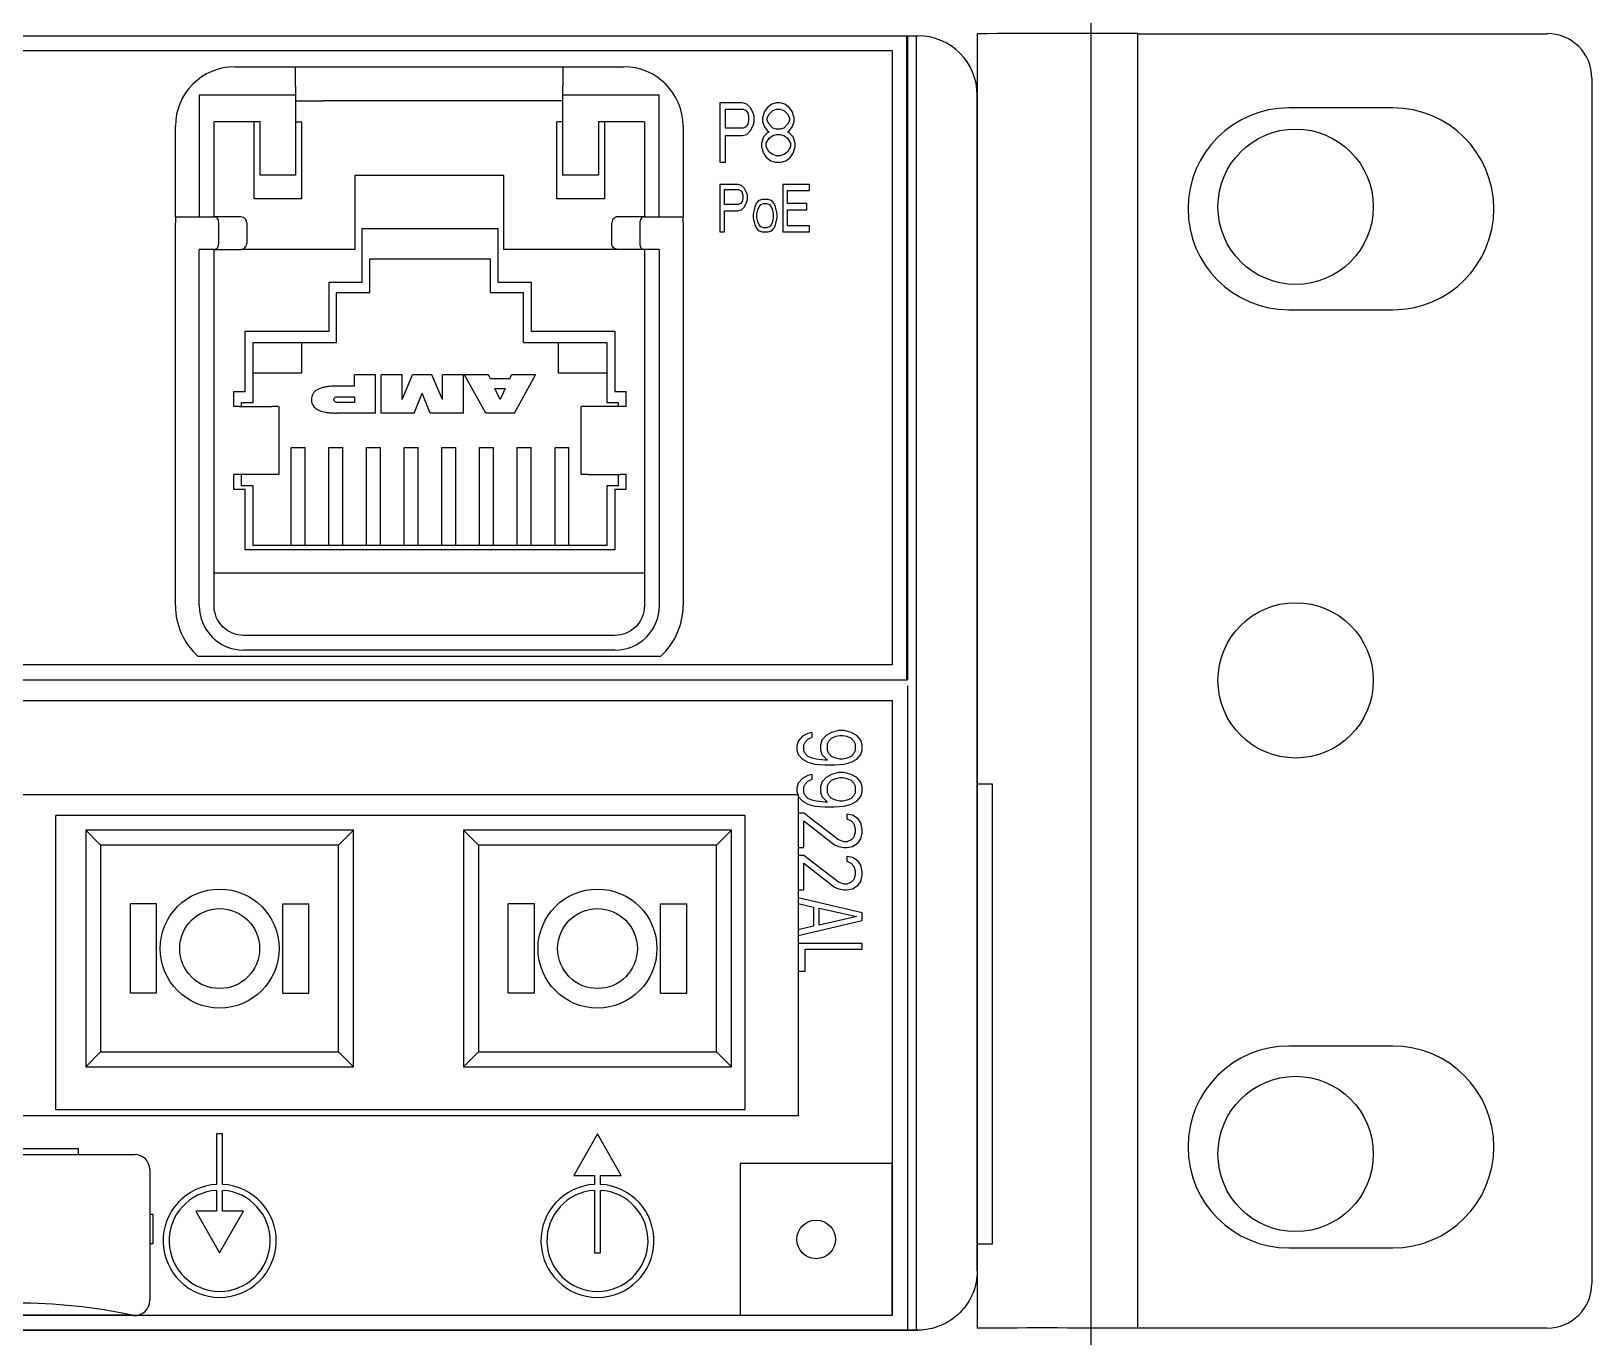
# Model space of a CAD drawing. Header units: millimetres. Extents: x 11355 to 11505, y 8083 to 8171.
# Drawn here: x 11499.835 to 11501.894, y 8144.882 to 8146.605 of the extents above; entities that cross this region are included whole.
import ezdxf

# ---------------------------------------------------------------- set-up
doc = ezdxf.new("R2010")
doc.units = ezdxf.units.MM
doc.layers.add('Rack - Base 45U', color=7, linetype='Continuous')
doc.layers.add('SW Siemens Scalance XR324', color=7, linetype='Continuous')

# ---------------------------------------------------------------- blocks, each defined once
blk = doc.blocks.new('Rack 45U')
at = {"layer": 'Rack - Base 45U'}
blk.add_line((2325.3528, 1372.8191), (2325.3528, 1451.9341), dxfattribs=at)
for centre in [(2325.6228, 1433.9391), (2325.6228, 1433.3141), (2325.6228, 1432.6891)]:
    blk.add_circle(centre, 0.1025, dxfattribs=at)
blk = doc.blocks.new('SW Siemens Scalance XR324')
at = {"layer": 'SW Siemens Scalance XR324'}
for p, q in [((32847.1509, -3475.9849), (32849.5027, -3475.9849)), ((32847.1568, -3475.9849), (32849.5034, -3475.9849)), ((32849.5027, -3476.835), (32849.5027, -3475.9849)), ((32849.5034, -3475.9849), (32849.5034, -3476.8351)), ((32849.5034, -3475.9849), (32849.5152, -3475.9849)), ((32849.5034, -3475.9849), (32849.5172, -3475.9849)), ((32849.5152, -3477.693), (32849.5152, -3475.9849)), ((32849.5152, -3475.9849), (32849.5172, -3475.9849)), ((32849.5955, -3475.9824), (32849.5955, -3477.6904)), ((32849.8071, -3475.9822), (32849.8071, -3477.6902)), ((32849.8071, -3475.9822), (32850.3478, -3475.9822)), ((32847.1706, -3476.0046), (32849.4831, -3476.0046)), ((32849.4831, -3476.0046), (32849.4831, -3476.8153)), ((32848.6158, -3476.026), (32848.6959, -3476.026)), ((32848.6959, -3476.026), (32848.7481, -3476.026)), ((32848.6959, -3476.0514), (32848.6959, -3476.026)), ((32848.7481, -3476.026), (32848.9967, -3476.026)), ((32848.9967, -3476.026), (32849.0489, -3476.026)), ((32849.0489, -3476.026), (32849.129, -3476.026)), ((32849.0489, -3476.0514), (32849.0489, -3476.026)), ((32850.4065, -3476.0409), (32850.4065, -3477.6315)), ((32848.6961, -3476.0632), (32848.5688, -3476.0632)), ((32848.5688, -3476.0632), (32848.5688, -3476.1651)), ((32848.6961, -3476.0514), (32848.6961, -3476.0632)), ((32848.6961, -3476.0632), (32848.6961, -3476.169)), ((32849.0487, -3476.0632), (32849.0487, -3476.0514)), ((32849.176, -3476.0632), (32849.0487, -3476.0632)), ((32849.0487, -3476.169), (32849.0487, -3476.0632)), ((32849.176, -3476.1651), (32849.176, -3476.0632)), ((32849.5955, -3476.0633), (32849.5955, -3477.6147)), ((32849.5955, -3477.6148), (32849.5955, -3476.0633)), ((32848.6961, -3476.071), (32848.7325, -3476.071)), ((32849.0487, -3476.071), (32849.0123, -3476.071)), ((32849.2559, -3476.0734), (32849.2559, -3476.1517)), ((32849.2853, -3476.0734), (32849.2559, -3476.0734)), ((32849.2633, -3476.0817), (32849.2865, -3476.0817)), ((32849.2633, -3476.1067), (32849.2633, -3476.0817)), ((32849.2914, -3476.0751), (32849.2853, -3476.0734)), ((32849.2865, -3476.0817), (32849.2902, -3476.0834)), ((32849.2902, -3476.0834), (32849.2926, -3476.0867)), ((32849.2963, -3476.0801), (32849.2914, -3476.0751)), ((32849.3, -3476.0867), (32849.2963, -3476.0801)), ((32849.3184, -3476.0801), (32849.3147, -3476.0851)), ((32849.3245, -3476.0751), (32849.3184, -3476.0801)), ((32849.3208, -3476.0884), (32849.3257, -3476.0834)), ((32849.3306, -3476.0734), (32849.3245, -3476.0751)), ((32849.3257, -3476.0834), (32849.3306, -3476.0817)), ((32849.3355, -3476.0734), (32849.3306, -3476.0734)), ((32849.3306, -3476.0817), (32849.3355, -3476.0817)), ((32849.3416, -3476.0751), (32849.3355, -3476.0734)), ((32849.3355, -3476.0817), (32849.3404, -3476.0834)), ((32849.3404, -3476.0834), (32849.3453, -3476.0884)), ((32849.3477, -3476.0801), (32849.3416, -3476.0751)), ((32849.3514, -3476.0851), (32849.3477, -3476.0801)), ((32850.1441, -3476.0801), (32850.0069, -3476.0801)), ((32848.5375, -3476.1651), (32848.5375, -3476.1043)), ((32848.6491, -3476.0985), (32848.5884, -3476.0985)), ((32848.5884, -3476.1651), (32848.5884, -3476.0985)), ((32848.6413, -3476.2003), (32848.6413, -3476.0985)), ((32848.6491, -3476.169), (32848.6491, -3476.0985)), ((32848.6961, -3476.0985), (32848.704, -3476.0985)), ((32848.704, -3476.0985), (32848.704, -3476.2003)), ((32849.0409, -3476.2003), (32849.0409, -3476.0985)), ((32849.0487, -3476.0985), (32849.0409, -3476.0985)), ((32849.1564, -3476.0985), (32849.0957, -3476.0985)), ((32849.0957, -3476.0985), (32849.0957, -3476.169)), ((32849.1035, -3476.0985), (32849.1035, -3476.2003)), ((32849.1564, -3476.0985), (32849.1564, -3476.1651)), ((32849.2074, -3476.1043), (32849.2074, -3476.1651)), ((32849.2926, -3476.1017), (32849.2902, -3476.1051)), ((32849.2926, -3476.0867), (32849.2939, -3476.0917)), ((32849.2939, -3476.0967), (32849.2926, -3476.1017)), ((32849.2939, -3476.0917), (32849.2939, -3476.0967)), ((32849.2963, -3476.1101), (32849.3, -3476.1034)), ((32849.3012, -3476.0917), (32849.3, -3476.0867)), ((32849.3, -3476.1034), (32849.3012, -3476.0984)), ((32849.3012, -3476.0984), (32849.3012, -3476.0917)), ((32849.3147, -3476.0851), (32849.3122, -3476.0934)), ((32849.3122, -3476.0934), (32849.3122, -3476.0984)), ((32849.3122, -3476.0984), (32849.3147, -3476.1051)), ((32849.3184, -3476.0934), (32849.3208, -3476.0884)), ((32849.3184, -3476.0967), (32849.3184, -3476.0934)), ((32849.3208, -3476.1017), (32849.3184, -3476.0967)), ((32849.3257, -3476.1067), (32849.3208, -3476.1017)), ((32849.3453, -3476.1017), (32849.3404, -3476.1067)), ((32849.3453, -3476.0884), (32849.3477, -3476.0934)), ((32849.3477, -3476.0967), (32849.3453, -3476.1017)), ((32849.3477, -3476.0934), (32849.3477, -3476.0967)), ((32849.3539, -3476.0934), (32849.3514, -3476.0851)), ((32849.3514, -3476.1051), (32849.3539, -3476.0984)), ((32849.3539, -3476.0984), (32849.3539, -3476.0934)), ((32849.2865, -3476.1067), (32849.2633, -3476.1067)), ((32849.2633, -3476.1167), (32849.2853, -3476.1167)), ((32849.2633, -3476.1517), (32849.2633, -3476.1167)), ((32849.2853, -3476.1167), (32849.2914, -3476.1151)), ((32849.2902, -3476.1051), (32849.2865, -3476.1067)), ((32849.2914, -3476.1151), (32849.2963, -3476.1101)), ((32849.3135, -3476.1184), (32849.311, -3476.1267)), ((32849.3184, -3476.1134), (32849.3135, -3476.1184)), ((32849.3147, -3476.1051), (32849.3184, -3476.1101)), ((32849.3171, -3476.1267), (32849.3208, -3476.1201)), ((32849.3184, -3476.1101), (32849.3208, -3476.1117)), ((32849.3208, -3476.1117), (32849.3184, -3476.1134)), ((32849.3208, -3476.1201), (32849.3257, -3476.1167)), ((32849.3306, -3476.1084), (32849.3257, -3476.1067)), ((32849.3257, -3476.1167), (32849.3306, -3476.1151)), ((32849.3355, -3476.1084), (32849.3306, -3476.1084)), ((32849.3306, -3476.1151), (32849.3355, -3476.1151)), ((32849.3404, -3476.1067), (32849.3355, -3476.1084)), ((32849.3355, -3476.1151), (32849.3404, -3476.1167)), ((32849.3404, -3476.1167), (32849.3453, -3476.1201)), ((32849.3453, -3476.1117), (32849.3477, -3476.1101)), ((32849.3477, -3476.1134), (32849.3453, -3476.1117)), ((32849.3453, -3476.1201), (32849.349, -3476.1267)), ((32849.3477, -3476.1101), (32849.3514, -3476.1051)), ((32849.3526, -3476.1184), (32849.3477, -3476.1134)), ((32849.3551, -3476.1267), (32849.3526, -3476.1184)), ((32849.311, -3476.1267), (32849.311, -3476.1317)), ((32849.311, -3476.1317), (32849.3135, -3476.1401)), ((32849.3135, -3476.1401), (32849.3171, -3476.1451)), ((32849.3171, -3476.1317), (32849.3171, -3476.1267)), ((32849.3208, -3476.1384), (32849.3171, -3476.1317)), ((32849.3171, -3476.1451), (32849.3232, -3476.1501)), ((32849.3257, -3476.1417), (32849.3208, -3476.1384)), ((32849.3306, -3476.1434), (32849.3257, -3476.1417)), ((32849.3355, -3476.1434), (32849.3306, -3476.1434)), ((32849.3404, -3476.1417), (32849.3355, -3476.1434)), ((32849.3453, -3476.1384), (32849.3404, -3476.1417)), ((32849.3428, -3476.1501), (32849.349, -3476.1451)), ((32849.349, -3476.1317), (32849.3453, -3476.1384)), ((32849.349, -3476.1267), (32849.349, -3476.1317)), ((32849.349, -3476.1451), (32849.3526, -3476.1401)), ((32849.3526, -3476.1401), (32849.3551, -3476.1317)), ((32849.3551, -3476.1317), (32849.3551, -3476.1267)), ((32848.5375, -3476.2238), (32848.5375, -3476.1651)), ((32848.5688, -3476.1651), (32848.5688, -3476.2238)), ((32849.176, -3476.2238), (32849.176, -3476.1651)), ((32849.2074, -3476.1651), (32849.2074, -3476.2238)), ((32849.2559, -3476.1517), (32849.2633, -3476.1517)), ((32849.3232, -3476.1501), (32849.3294, -3476.1517)), ((32849.3294, -3476.1517), (32849.3367, -3476.1517)), ((32849.3367, -3476.1517), (32849.3428, -3476.1501)), ((32848.6961, -3476.169), (32848.6491, -3476.169)), ((32848.7745, -3476.169), (32848.9703, -3476.169)), ((32848.7745, -3476.2669), (32848.7745, -3476.169)), ((32848.9703, -3476.169), (32848.9703, -3476.2669)), ((32849.0957, -3476.169), (32849.0487, -3476.169)), ((32849.2559, -3476.1811), (32849.2559, -3476.2438)), ((32849.2794, -3476.1811), (32849.2559, -3476.1811)), ((32849.2843, -3476.1825), (32849.2794, -3476.1811)), ((32849.2882, -3476.1865), (32849.2843, -3476.1825)), ((32849.2912, -3476.1918), (32849.2882, -3476.1865)), ((32849.3392, -3476.1811), (32849.3392, -3476.2438)), ((32849.3744, -3476.1811), (32849.3392, -3476.1811)), ((32849.3744, -3476.1891), (32849.3744, -3476.1811)), ((32848.704, -3476.2003), (32848.6413, -3476.2003)), ((32849.1035, -3476.2003), (32849.0409, -3476.2003)), ((32849.2618, -3476.1878), (32849.2804, -3476.1878)), ((32849.2618, -3476.2078), (32849.2618, -3476.1878)), ((32849.2804, -3476.1878), (32849.2833, -3476.1891)), ((32849.2833, -3476.2065), (32849.2804, -3476.2078)), ((32849.2833, -3476.1891), (32849.2853, -3476.1918)), ((32849.2853, -3476.2038), (32849.2833, -3476.2065)), ((32849.2853, -3476.1918), (32849.2863, -3476.1958)), ((32849.2863, -3476.1998), (32849.2853, -3476.2038)), ((32849.2863, -3476.1958), (32849.2863, -3476.1998)), ((32849.2882, -3476.2105), (32849.2912, -3476.2051)), ((32849.2922, -3476.1958), (32849.2912, -3476.1918)), ((32849.2912, -3476.2051), (32849.2922, -3476.2011)), ((32849.2922, -3476.2011), (32849.2922, -3476.1958)), ((32849.3039, -3476.2065), (32849.3019, -3476.2105)), ((32849.3059, -3476.2038), (32849.3039, -3476.2065)), ((32849.3078, -3476.2025), (32849.3059, -3476.2038)), ((32849.3117, -3476.2011), (32849.3078, -3476.2025)), ((32849.3098, -3476.2078), (32849.3137, -3476.2065)), ((32849.3196, -3476.2011), (32849.3117, -3476.2011)), ((32849.3137, -3476.2065), (32849.3176, -3476.2065)), ((32849.3176, -3476.2065), (32849.3215, -3476.2078)), ((32849.3235, -3476.2025), (32849.3196, -3476.2011)), ((32849.3255, -3476.2038), (32849.3235, -3476.2025)), ((32849.3274, -3476.2065), (32849.3255, -3476.2038)), ((32849.3294, -3476.2105), (32849.3274, -3476.2065)), ((32849.345, -3476.1891), (32849.3744, -3476.1891)), ((32849.345, -3476.2065), (32849.345, -3476.1891)), ((32849.3705, -3476.2065), (32849.345, -3476.2065)), ((32849.3705, -3476.2145), (32849.3705, -3476.2065)), ((32848.5375, -3476.2238), (32848.5891, -3476.2238)), ((32848.6236, -3476.2238), (32848.5891, -3476.2238)), ((32849.1558, -3476.2238), (32849.1212, -3476.2238)), ((32849.1558, -3476.2238), (32849.2074, -3476.2238)), ((32849.2804, -3476.2078), (32849.2618, -3476.2078)), ((32849.2618, -3476.2158), (32849.2794, -3476.2158)), ((32849.2618, -3476.2438), (32849.2618, -3476.2158)), ((32849.2794, -3476.2158), (32849.2843, -3476.2145)), ((32849.2843, -3476.2145), (32849.2882, -3476.2105)), ((32849.301, -3476.2145), (32849.3, -3476.2198)), ((32849.3, -3476.2198), (32849.3, -3476.2251)), ((32849.3, -3476.2251), (32849.3019, -3476.2345)), ((32849.3019, -3476.2105), (32849.301, -3476.2145)), ((32849.3049, -3476.2198), (32849.3059, -3476.2145)), ((32849.3049, -3476.2251), (32849.3049, -3476.2198)), ((32849.3059, -3476.2305), (32849.3049, -3476.2251)), ((32849.3059, -3476.2145), (32849.3078, -3476.2105)), ((32849.3078, -3476.2105), (32849.3098, -3476.2078)), ((32849.3215, -3476.2078), (32849.3235, -3476.2105)), ((32849.3235, -3476.2105), (32849.3255, -3476.2145)), ((32849.3255, -3476.2145), (32849.3264, -3476.2198)), ((32849.3264, -3476.2251), (32849.3255, -3476.2305)), ((32849.3264, -3476.2198), (32849.3264, -3476.2251)), ((32849.3303, -3476.2145), (32849.3294, -3476.2105)), ((32849.3294, -3476.2345), (32849.3313, -3476.2251)), ((32849.3313, -3476.2198), (32849.3303, -3476.2145)), ((32849.3313, -3476.2251), (32849.3313, -3476.2198)), ((32849.345, -3476.2145), (32849.3705, -3476.2145)), ((32849.345, -3476.2358), (32849.345, -3476.2145)), ((32848.5375, -3476.737), (32848.5375, -3476.2317)), ((32848.5946, -3476.2591), (32848.5946, -3476.2317)), ((32848.6315, -3476.2317), (32848.6315, -3476.2591)), ((32848.7839, -3476.2395), (32848.963, -3476.2395)), ((32848.7839, -3476.3102), (32848.7839, -3476.2395)), ((32848.963, -3476.2395), (32848.963, -3476.3102)), ((32849.1133, -3476.2591), (32849.1133, -3476.2317)), ((32849.1502, -3476.2317), (32849.1502, -3476.2591)), ((32849.2074, -3476.2317), (32849.2074, -3476.737)), ((32849.2559, -3476.2438), (32849.2618, -3476.2438)), ((32849.3019, -3476.2345), (32849.3039, -3476.2385)), ((32849.3039, -3476.2385), (32849.3059, -3476.2411)), ((32849.3078, -3476.2345), (32849.3059, -3476.2305)), ((32849.3059, -3476.2411), (32849.3078, -3476.2425)), ((32849.3098, -3476.2371), (32849.3078, -3476.2345)), ((32849.3078, -3476.2425), (32849.3117, -3476.2438)), ((32849.3137, -3476.2385), (32849.3098, -3476.2371)), ((32849.3117, -3476.2438), (32849.3196, -3476.2438)), ((32849.3176, -3476.2385), (32849.3137, -3476.2385)), ((32849.3215, -3476.2371), (32849.3176, -3476.2385)), ((32849.3196, -3476.2438), (32849.3235, -3476.2425)), ((32849.3235, -3476.2345), (32849.3215, -3476.2371)), ((32849.3255, -3476.2305), (32849.3235, -3476.2345)), ((32849.3235, -3476.2425), (32849.3255, -3476.2411)), ((32849.3255, -3476.2411), (32849.3274, -3476.2385)), ((32849.3274, -3476.2385), (32849.3294, -3476.2345)), ((32849.3392, -3476.2438), (32849.3744, -3476.2438)), ((32849.3744, -3476.2358), (32849.345, -3476.2358)), ((32849.3744, -3476.2438), (32849.3744, -3476.2358)), ((32848.5688, -3476.737), (32848.5688, -3476.2669)), ((32848.5891, -3476.2669), (32848.5688, -3476.2669)), ((32848.5884, -3476.737), (32848.5884, -3476.2669)), ((32848.5891, -3476.2669), (32848.6236, -3476.2669)), ((32848.7745, -3476.2669), (32848.6236, -3476.2669)), ((32849.1212, -3476.2669), (32848.9703, -3476.2669)), ((32849.1558, -3476.2669), (32849.1212, -3476.2669)), ((32849.176, -3476.2669), (32849.1558, -3476.2669)), ((32849.1564, -3476.2669), (32849.1564, -3476.737)), ((32849.176, -3476.2669), (32849.176, -3476.737)), ((32848.7938, -3476.2793), (32848.953, -3476.2793)), ((32848.7938, -3476.3241), (32848.7938, -3476.2793)), ((32848.953, -3476.3241), (32848.953, -3476.2793)), ((32848.7401, -3476.3748), (32848.7401, -3476.3102)), ((32848.7401, -3476.3102), (32848.7839, -3476.3102)), ((32848.963, -3476.3102), (32849.0068, -3476.3102)), ((32849.0068, -3476.3102), (32849.0068, -3476.3748)), ((32848.7938, -3476.3241), (32848.75, -3476.3241)), ((32848.75, -3476.3898), (32848.75, -3476.3241)), ((32848.9968, -3476.3241), (32848.953, -3476.3241)), ((32848.9968, -3476.3898), (32848.9968, -3476.3241)), ((32850.0069, -3476.3465), (32850.1441, -3476.3465)), ((32848.6296, -3476.3748), (32848.7401, -3476.3748)), ((32848.6296, -3476.4544), (32848.6296, -3476.3748)), ((32848.6401, -3476.3898), (32848.75, -3476.3898)), ((32848.6401, -3476.4694), (32848.6401, -3476.3898)), ((32848.7043, -3476.4296), (32848.7043, -3476.3898)), ((32848.9968, -3476.3898), (32849.1068, -3476.3898)), ((32849.0068, -3476.3748), (32849.1172, -3476.3748)), ((32849.0426, -3476.3898), (32849.0426, -3476.4296)), ((32849.1068, -3476.3898), (32849.1068, -3476.4694)), ((32849.1172, -3476.3748), (32849.1172, -3476.4544)), ((32848.6401, -3476.4296), (32848.7043, -3476.4296)), ((32848.7737, -3476.4472), (32848.7737, -3476.4326)), ((32848.8015, -3476.4326), (32848.7737, -3476.4326)), ((32848.8015, -3476.4828), (32848.8015, -3476.4326)), ((32848.8367, -3476.4326), (32848.809, -3476.4326)), ((32848.809, -3476.4828), (32848.809, -3476.4326)), ((32848.8367, -3476.465), (32848.8367, -3476.4326)), ((32848.8367, -3476.465), (32848.8504, -3476.4326)), ((32848.876, -3476.4326), (32848.8504, -3476.4326)), ((32848.8898, -3476.465), (32848.876, -3476.4326)), ((32848.8898, -3476.465), (32848.8898, -3476.4326)), ((32848.9174, -3476.4326), (32848.8898, -3476.4326)), ((32848.9174, -3476.4828), (32848.9174, -3476.4326)), ((32848.9469, -3476.4828), (32848.919, -3476.4326)), ((32848.9506, -3476.4326), (32848.919, -3476.4326)), ((32848.9531, -3476.4379), (32848.9506, -3476.4326)), ((32848.9786, -3476.4379), (32848.9811, -3476.4326)), ((32849.0127, -3476.4326), (32848.9811, -3476.4326)), ((32848.9849, -3476.4828), (32849.0127, -3476.4326)), ((32849.0426, -3476.4296), (32849.1068, -3476.4296)), ((32848.6147, -3476.4544), (32848.6296, -3476.4544)), ((32848.6147, -3476.4743), (32848.6147, -3476.4544)), ((32848.7737, -3476.4472), (32848.7504, -3476.4472)), ((32848.9786, -3476.4379), (32848.9531, -3476.4379)), ((32848.966, -3476.465), (32848.9591, -3476.4506)), ((32848.9591, -3476.4506), (32848.9727, -3476.4506)), ((32848.9727, -3476.4506), (32848.966, -3476.465)), ((32849.1172, -3476.4544), (32849.1321, -3476.4544)), ((32849.1321, -3476.4743), (32849.1321, -3476.4544)), ((32848.622, -3476.4743), (32848.6147, -3476.4743)), ((32848.622, -3476.4743), (32848.6648, -3476.4743)), ((32848.6401, -3476.4694), (32848.6247, -3476.4694)), ((32848.6247, -3476.4743), (32848.6247, -3476.4694)), ((32848.6744, -3476.5639), (32848.6744, -3476.4743)), ((32848.7504, -3476.4613), (32848.7737, -3476.4613)), ((32848.7737, -3476.4688), (32848.7504, -3476.4688)), ((32848.7737, -3476.4613), (32848.7737, -3476.4688)), ((32848.8527, -3476.4828), (32848.8632, -3476.4568)), ((32848.8737, -3476.4828), (32848.8632, -3476.4568)), ((32849.0724, -3476.4743), (32849.0724, -3476.5639)), ((32849.1249, -3476.4743), (32849.082, -3476.4743)), ((32849.1222, -3476.4694), (32849.1068, -3476.4694)), ((32849.1222, -3476.4743), (32849.1222, -3476.4694)), ((32849.1321, -3476.4743), (32849.1249, -3476.4743)), ((32848.8015, -3476.4828), (32848.7504, -3476.4828)), ((32848.8527, -3476.4828), (32848.809, -3476.4828)), ((32848.9174, -3476.4828), (32848.8737, -3476.4828)), ((32848.9849, -3476.4828), (32848.9469, -3476.4828)), ((32848.6901, -3476.6574), (32848.6901, -3476.5281)), ((32848.6901, -3476.5281), (32848.7085, -3476.5281)), ((32848.7085, -3476.6574), (32848.7085, -3476.5281)), ((32848.7398, -3476.5281), (32848.7582, -3476.5281)), ((32848.7398, -3476.6574), (32848.7398, -3476.5281)), ((32848.7582, -3476.6574), (32848.7582, -3476.5281)), ((32848.7896, -3476.5281), (32848.808, -3476.5281)), ((32848.7896, -3476.6574), (32848.7896, -3476.5281)), ((32848.808, -3476.6574), (32848.808, -3476.5281)), ((32848.8393, -3476.5281), (32848.8578, -3476.5281)), ((32848.8393, -3476.6574), (32848.8393, -3476.5281)), ((32848.8578, -3476.6574), (32848.8578, -3476.5281)), ((32848.8891, -3476.5281), (32848.9075, -3476.5281)), ((32848.8891, -3476.6574), (32848.8891, -3476.5281)), ((32848.9075, -3476.6574), (32848.9075, -3476.5281)), ((32848.9388, -3476.5281), (32848.9573, -3476.5281)), ((32848.9388, -3476.6574), (32848.9388, -3476.5281)), ((32848.9573, -3476.6574), (32848.9573, -3476.5281)), ((32848.9886, -3476.5281), (32849.007, -3476.5281)), ((32848.9886, -3476.6574), (32848.9886, -3476.5281)), ((32849.007, -3476.6574), (32849.007, -3476.5281)), ((32849.0384, -3476.6574), (32849.0384, -3476.5281)), ((32849.0384, -3476.5281), (32849.0568, -3476.5281)), ((32849.0568, -3476.6574), (32849.0568, -3476.5281)), ((32848.622, -3476.5639), (32848.6147, -3476.5639)), ((32848.6147, -3476.5838), (32848.6147, -3476.5639)), ((32848.6648, -3476.5639), (32848.622, -3476.5639)), ((32848.6247, -3476.5788), (32848.6247, -3476.5639)), ((32849.082, -3476.5639), (32849.1249, -3476.5639)), ((32849.1222, -3476.5788), (32849.1222, -3476.5639)), ((32849.1321, -3476.5639), (32849.1249, -3476.5639)), ((32849.1321, -3476.5838), (32849.1321, -3476.5639)), ((32848.6296, -3476.5838), (32848.6147, -3476.5838)), ((32848.6401, -3476.5788), (32848.6247, -3476.5788)), ((32848.6296, -3476.6634), (32848.6296, -3476.5838)), ((32848.6401, -3476.6574), (32848.6401, -3476.5788)), ((32849.1068, -3476.5788), (32849.1068, -3476.6574)), ((32849.1222, -3476.5788), (32849.1068, -3476.5788)), ((32849.1172, -3476.5838), (32849.1172, -3476.6634)), ((32849.1321, -3476.5838), (32849.1172, -3476.5838)), ((32849.1068, -3476.6574), (32848.6401, -3476.6574)), ((32849.1172, -3476.6634), (32848.6296, -3476.6634)), ((32848.5884, -3476.6939), (32849.1564, -3476.6939)), ((32849.1173, -3476.7762), (32848.6276, -3476.7762)), ((32848.5669, -3476.8036), (32849.1779, -3476.8036)), ((32849.1173, -3476.7958), (32848.6276, -3476.7958)), ((32849.4831, -3476.8153), (32847.1706, -3476.8153)), ((32847.1509, -3476.835), (32849.5027, -3476.835)), ((32847.1568, -3476.8351), (32849.5034, -3476.8351)), ((32849.5034, -3476.8429), (32849.5034, -3477.693)), ((32849.4839, -3476.8625), (32847.1764, -3476.8625)), ((32849.4839, -3477.6734), (32849.4839, -3476.8625)), ((32849.3722, -3476.9057), (32849.3648, -3476.9094)), ((32849.3777, -3476.9044), (32849.3722, -3476.9057)), ((32849.3777, -3476.9107), (32849.3777, -3476.9044)), ((32849.4034, -3476.9044), (32849.3961, -3476.9082)), ((32849.4126, -3476.9019), (32849.4034, -3476.9044)), ((32849.4199, -3476.9019), (32849.4126, -3476.9019)), ((32849.4291, -3476.9044), (32849.4199, -3476.9019)), ((32849.4365, -3476.9082), (32849.4291, -3476.9044)), ((32849.3593, -3476.9157), (32849.3575, -3476.922)), ((32849.3575, -3476.922), (32849.3575, -3476.9271)), ((32849.3575, -3476.9271), (32849.3593, -3476.9334)), ((32849.3648, -3476.9094), (32849.3593, -3476.9157)), ((32849.3666, -3476.9208), (32849.3685, -3476.917)), ((32849.3666, -3476.9283), (32849.3666, -3476.9208)), ((32849.3685, -3476.9321), (32849.3666, -3476.9283)), ((32849.3685, -3476.917), (32849.3722, -3476.9132)), ((32849.3722, -3476.9132), (32849.3777, -3476.9107)), ((32849.3905, -3476.9145), (32849.3887, -3476.9208)), ((32849.3887, -3476.9208), (32849.3887, -3476.9271)), ((32849.3887, -3476.9271), (32849.3905, -3476.9334)), ((32849.3961, -3476.9082), (32849.3905, -3476.9145)), ((32849.3979, -3476.9195), (32849.3997, -3476.9157)), ((32849.3979, -3476.9283), (32849.3979, -3476.9195)), ((32849.3997, -3476.9321), (32849.3979, -3476.9283)), ((32849.3997, -3476.9157), (32849.4034, -3476.912)), ((32849.4034, -3476.912), (32849.4089, -3476.9094)), ((32849.4089, -3476.9094), (32849.4144, -3476.9082)), ((32849.4144, -3476.9082), (32849.4181, -3476.9082)), ((32849.4181, -3476.9082), (32849.4236, -3476.9094)), ((32849.4236, -3476.9094), (32849.4291, -3476.912)), ((32849.4291, -3476.912), (32849.4328, -3476.9157)), ((32849.4328, -3476.9157), (32849.4346, -3476.9195)), ((32849.4346, -3476.9283), (32849.4328, -3476.9321)), ((32849.4346, -3476.9195), (32849.4346, -3476.9283)), ((32849.442, -3476.9145), (32849.4365, -3476.9082)), ((32849.4438, -3476.9208), (32849.442, -3476.9145)), ((32849.442, -3476.9334), (32849.4438, -3476.9271)), ((32849.4438, -3476.9271), (32849.4438, -3476.9208)), ((32849.3593, -3476.9334), (32849.3648, -3476.9397)), ((32849.3648, -3476.9397), (32849.3722, -3476.9434)), ((32849.3722, -3476.9359), (32849.3685, -3476.9321)), ((32849.3777, -3476.9384), (32849.3722, -3476.9359)), ((32849.3722, -3476.9434), (32849.3814, -3476.946)), ((32849.3832, -3476.9397), (32849.3777, -3476.9384)), ((32849.3814, -3476.946), (32849.3942, -3476.9472)), ((32849.3942, -3476.9409), (32849.3832, -3476.9397)), ((32849.3905, -3476.9334), (32849.3979, -3476.9409)), ((32849.3979, -3476.9409), (32849.3942, -3476.9409)), ((32849.3942, -3476.9472), (32849.4071, -3476.9472)), ((32849.4034, -3476.9359), (32849.3997, -3476.9321)), ((32849.4089, -3476.9384), (32849.4034, -3476.9359)), ((32849.4071, -3476.9472), (32849.4199, -3476.946)), ((32849.4144, -3476.9397), (32849.4089, -3476.9384)), ((32849.4181, -3476.9397), (32849.4144, -3476.9397)), ((32849.4236, -3476.9384), (32849.4181, -3476.9397)), ((32849.4199, -3476.946), (32849.4291, -3476.9434)), ((32849.4291, -3476.9359), (32849.4236, -3476.9384)), ((32849.4328, -3476.9321), (32849.4291, -3476.9359)), ((32849.4291, -3476.9434), (32849.4365, -3476.9397)), ((32849.4365, -3476.9397), (32849.442, -3476.9334)), ((32849.3648, -3476.9649), (32849.3593, -3476.9712)), ((32849.3722, -3476.9611), (32849.3648, -3476.9649)), ((32849.3685, -3476.9724), (32849.3722, -3476.9686)), ((32849.3777, -3476.9598), (32849.3722, -3476.9611)), ((32849.3722, -3476.9686), (32849.3777, -3476.9661)), ((32849.3777, -3476.9661), (32849.3777, -3476.9598)), ((32849.3961, -3476.9636), (32849.3905, -3476.9699)), ((32849.4034, -3476.9598), (32849.3961, -3476.9636)), ((32849.3997, -3476.9712), (32849.4034, -3476.9674)), ((32849.4126, -3476.9573), (32849.4034, -3476.9598)), ((32849.4034, -3476.9674), (32849.4089, -3476.9649)), ((32849.4089, -3476.9649), (32849.4144, -3476.9636)), ((32849.4199, -3476.9573), (32849.4126, -3476.9573)), ((32849.4144, -3476.9636), (32849.4181, -3476.9636)), ((32849.4181, -3476.9636), (32849.4236, -3476.9649)), ((32849.4291, -3476.9598), (32849.4199, -3476.9573)), ((32849.4236, -3476.9649), (32849.4291, -3476.9674)), ((32849.4365, -3476.9636), (32849.4291, -3476.9598)), ((32849.4291, -3476.9674), (32849.4328, -3476.9712)), ((32849.442, -3476.9699), (32849.4365, -3476.9636)), ((32847.2942, -3476.9863), (32849.3586, -3476.9863)), ((32849.3593, -3476.9712), (32849.3575, -3476.9775)), ((32849.3575, -3476.9775), (32849.3575, -3476.9825)), ((32849.3575, -3476.9825), (32849.3586, -3476.9863)), ((32849.3586, -3476.9863), (32849.3594, -3476.9863)), ((32849.3594, -3476.9863), (32849.3594, -3476.9889)), ((32849.3594, -3476.9889), (32849.3594, -3477.0109)), ((32849.3594, -3476.9889), (32849.3648, -3476.9951)), ((32849.3666, -3476.9762), (32849.3685, -3476.9724)), ((32849.3666, -3476.9838), (32849.3666, -3476.9762)), ((32849.3685, -3476.9875), (32849.3666, -3476.9838)), ((32849.3722, -3476.9913), (32849.3685, -3476.9875)), ((32849.3905, -3476.9699), (32849.3887, -3476.9762)), ((32849.3887, -3476.9762), (32849.3887, -3476.9825)), ((32849.3887, -3476.9825), (32849.3905, -3476.9888)), ((32849.3905, -3476.9888), (32849.3979, -3476.9963)), ((32849.3979, -3476.9749), (32849.3997, -3476.9712)), ((32849.3979, -3476.9838), (32849.3979, -3476.9749)), ((32849.3997, -3476.9875), (32849.3979, -3476.9838)), ((32849.4034, -3476.9913), (32849.3997, -3476.9875)), ((32849.4328, -3476.9875), (32849.4291, -3476.9913)), ((32849.4328, -3476.9712), (32849.4346, -3476.9749)), ((32849.4346, -3476.9838), (32849.4328, -3476.9875)), ((32849.4346, -3476.9749), (32849.4346, -3476.9838)), ((32849.4365, -3476.9951), (32849.442, -3476.9888)), ((32849.4438, -3476.9762), (32849.442, -3476.9699)), ((32849.442, -3476.9888), (32849.4438, -3476.9825)), ((32849.4438, -3476.9825), (32849.4438, -3476.9762)), ((32849.5955, -3476.9722), (32849.6151, -3476.9722)), ((32849.6151, -3476.9722), (32849.6151, -3477.5794)), ((32849.3648, -3476.9951), (32849.3722, -3476.9989)), ((32849.3777, -3476.9938), (32849.3722, -3476.9913)), ((32849.3722, -3476.9989), (32849.3814, -3477.0014)), ((32849.3832, -3476.9951), (32849.3777, -3476.9938)), ((32849.3814, -3477.0014), (32849.3942, -3477.0026)), ((32849.3942, -3476.9963), (32849.3832, -3476.9951)), ((32849.3979, -3476.9963), (32849.3942, -3476.9963)), ((32849.3942, -3477.0026), (32849.4071, -3477.0026)), ((32849.4089, -3476.9938), (32849.4034, -3476.9913)), ((32849.4071, -3477.0026), (32849.4199, -3477.0014)), ((32849.4144, -3476.9951), (32849.4089, -3476.9938)), ((32849.4181, -3476.9951), (32849.4144, -3476.9951)), ((32849.4236, -3476.9938), (32849.4181, -3476.9951)), ((32849.4199, -3477.0014), (32849.4291, -3476.9989)), ((32849.4291, -3476.9913), (32849.4236, -3476.9938)), ((32849.4291, -3476.9989), (32849.4365, -3476.9951)), ((32848.3798, -3477.4025), (32848.3798, -3477.0138)), ((32849.2888, -3477.0138), (32848.3798, -3477.0138)), ((32849.2888, -3477.0138), (32849.2888, -3477.4025)), ((32849.3666, -3477.0109), (32849.3594, -3477.0109)), ((32849.3594, -3477.0109), (32849.3594, -3477.0668)), ((32849.4126, -3477.0462), (32849.3666, -3477.0109)), ((32849.3666, -3477.0562), (32849.3666, -3477.021)), ((32849.3666, -3477.021), (32849.4071, -3477.0525)), ((32849.431, -3477.0134), (32849.4236, -3477.0122)), ((32849.4236, -3477.0122), (32849.4236, -3477.0184)), ((32849.4236, -3477.0184), (32849.4291, -3477.021)), ((32849.4291, -3477.021), (32849.4328, -3477.0247)), ((32849.4383, -3477.0184), (32849.431, -3477.0134)), ((32849.4328, -3477.0247), (32849.4346, -3477.031)), ((32849.4346, -3477.031), (32849.4346, -3477.0361)), ((32849.442, -3477.0235), (32849.4383, -3477.0184)), ((32849.4438, -3477.0323), (32849.442, -3477.0235)), ((32848.7725, -3477.0334), (32848.4191, -3477.0334)), ((32848.4191, -3477.0334), (32848.4191, -3477.3455)), ((32848.4191, -3477.0334), (32848.4387, -3477.053)), ((32848.7725, -3477.0334), (32848.7528, -3477.053)), ((32848.7725, -3477.3455), (32848.7725, -3477.0334)), ((32849.2711, -3477.0334), (32848.9177, -3477.0334)), ((32848.9177, -3477.0334), (32848.9177, -3477.3455)), ((32848.9177, -3477.0334), (32848.9374, -3477.053)), ((32849.2711, -3477.0334), (32849.2515, -3477.053)), ((32849.2711, -3477.3455), (32849.2711, -3477.0334)), ((32849.4199, -3477.0487), (32849.4126, -3477.0462)), ((32849.4236, -3477.0487), (32849.4199, -3477.0487)), ((32849.4291, -3477.0462), (32849.4236, -3477.0487)), ((32849.4328, -3477.0424), (32849.4291, -3477.0462)), ((32849.431, -3477.055), (32849.4383, -3477.0499)), ((32849.4346, -3477.0361), (32849.4328, -3477.0424)), ((32849.4383, -3477.0499), (32849.442, -3477.0449)), ((32849.442, -3477.0449), (32849.4438, -3477.0373)), ((32849.4438, -3477.0373), (32849.4438, -3477.0323)), ((32848.7528, -3477.053), (32848.4387, -3477.053)), ((32848.4387, -3477.053), (32848.4387, -3477.3259)), ((32848.7528, -3477.3259), (32848.7528, -3477.053)), ((32849.2515, -3477.053), (32848.9374, -3477.053)), ((32848.9374, -3477.053), (32848.9374, -3477.3259)), ((32849.2515, -3477.3259), (32849.2515, -3477.053)), ((32849.3594, -3477.0562), (32849.3666, -3477.0562)), ((32849.3666, -3477.0668), (32849.3594, -3477.0668)), ((32849.3594, -3477.0668), (32849.3594, -3477.1121)), ((32849.4126, -3477.102), (32849.3666, -3477.0668)), ((32849.4071, -3477.0525), (32849.4126, -3477.055)), ((32849.4126, -3477.055), (32849.4199, -3477.0562)), ((32849.4199, -3477.0562), (32849.4236, -3477.0562)), ((32849.4236, -3477.0562), (32849.431, -3477.055)), ((32849.431, -3477.0693), (32849.4236, -3477.068)), ((32849.4236, -3477.068), (32849.4236, -3477.0743)), ((32849.4383, -3477.0743), (32849.431, -3477.0693)), ((32849.3666, -3477.1121), (32849.3666, -3477.0769)), ((32849.3666, -3477.0769), (32849.4071, -3477.1083)), ((32849.4236, -3477.0743), (32849.4291, -3477.0769)), ((32849.4291, -3477.0769), (32849.4328, -3477.0806)), ((32849.4328, -3477.0806), (32849.4346, -3477.0869)), ((32849.4346, -3477.092), (32849.4328, -3477.0983)), ((32849.4346, -3477.0869), (32849.4346, -3477.092)), ((32849.442, -3477.0794), (32849.4383, -3477.0743)), ((32849.4438, -3477.0882), (32849.442, -3477.0794)), ((32849.4438, -3477.0932), (32849.4438, -3477.0882)), ((32849.3594, -3477.1121), (32849.3594, -3477.1227)), ((32849.3594, -3477.1121), (32849.3666, -3477.1121)), ((32849.4071, -3477.1083), (32849.4126, -3477.1109)), ((32849.4199, -3477.1046), (32849.4126, -3477.102)), ((32849.4126, -3477.1109), (32849.4199, -3477.1121)), ((32849.4236, -3477.1046), (32849.4199, -3477.1046)), ((32849.4199, -3477.1121), (32849.4236, -3477.1121)), ((32849.4291, -3477.102), (32849.4236, -3477.1046)), ((32849.4236, -3477.1121), (32849.431, -3477.1109)), ((32849.4328, -3477.0983), (32849.4291, -3477.102)), ((32849.431, -3477.1109), (32849.4383, -3477.1058)), ((32849.4383, -3477.1058), (32849.442, -3477.1008)), ((32849.442, -3477.1008), (32849.4438, -3477.0932)), ((32848.478, -3477.2484), (32848.478, -3477.1306)), ((32848.5082, -3477.1306), (32848.478, -3477.1306)), ((32848.5125, -3477.1306), (32848.5082, -3477.1306)), ((32848.5125, -3477.2484), (32848.5125, -3477.1306)), ((32848.679, -3477.2484), (32848.679, -3477.1306)), ((32848.679, -3477.1306), (32848.6834, -3477.1306)), ((32848.6834, -3477.1306), (32848.7136, -3477.1306)), ((32848.7136, -3477.2484), (32848.7136, -3477.1306)), ((32848.9766, -3477.2484), (32848.9766, -3477.1306)), ((32849.0068, -3477.1306), (32848.9766, -3477.1306)), ((32849.0112, -3477.1306), (32849.0068, -3477.1306)), ((32849.0112, -3477.2484), (32849.0112, -3477.1306)), ((32849.1776, -3477.2484), (32849.1776, -3477.1306)), ((32849.1776, -3477.1306), (32849.182, -3477.1306)), ((32849.182, -3477.1306), (32849.2122, -3477.1306)), ((32849.2122, -3477.2484), (32849.2122, -3477.1306)), ((32849.3594, -3477.1227), (32849.3594, -3477.1302)), ((32849.4438, -3477.1424), (32849.3594, -3477.1227)), ((32849.3594, -3477.1302), (32849.3594, -3477.1646)), ((32849.3594, -3477.1302), (32849.3795, -3477.1348)), ((32849.3594, -3477.1721), (32849.4438, -3477.1524)), ((32849.3795, -3477.1348), (32849.3795, -3477.16)), ((32849.3869, -3477.1361), (32849.4365, -3477.1474)), ((32849.3869, -3477.1587), (32849.3869, -3477.1361)), ((32849.4365, -3477.1474), (32849.3869, -3477.1587)), ((32849.4438, -3477.1524), (32849.4438, -3477.1424)), ((32849.3795, -3477.16), (32849.3594, -3477.1646)), ((32849.3594, -3477.1646), (32849.3594, -3477.1721)), ((32849.3594, -3477.1721), (32849.3594, -3477.1827)), ((32849.4438, -3477.1827), (32849.3594, -3477.1827)), ((32849.3594, -3477.1827), (32849.3594, -3477.2194)), ((32849.3594, -3477.1905), (32849.3594, -3477.4103)), ((32849.3685, -3477.2194), (32849.3685, -3477.1902)), ((32849.3685, -3477.1902), (32849.4438, -3477.1902)), ((32849.4438, -3477.1902), (32849.4438, -3477.1827)), ((32849.3594, -3477.2194), (32849.3685, -3477.2194)), ((32848.5082, -3477.2484), (32848.478, -3477.2484)), ((32848.5125, -3477.2484), (32848.5082, -3477.2484)), ((32848.679, -3477.2484), (32848.6834, -3477.2484)), ((32848.6834, -3477.2484), (32848.7136, -3477.2484)), ((32849.0068, -3477.2484), (32848.9766, -3477.2484)), ((32849.0112, -3477.2484), (32849.0068, -3477.2484)), ((32849.1776, -3477.2484), (32849.182, -3477.2484)), ((32849.182, -3477.2484), (32849.2122, -3477.2484)), ((32850.1441, -3477.3181), (32850.0069, -3477.3181)), ((32848.4191, -3477.3455), (32848.4387, -3477.3259)), ((32848.4387, -3477.3259), (32848.7528, -3477.3259)), ((32848.7725, -3477.3455), (32848.7528, -3477.3259)), ((32848.9177, -3477.3455), (32848.9374, -3477.3259)), ((32848.9374, -3477.3259), (32849.2515, -3477.3259)), ((32849.2711, -3477.3455), (32849.2515, -3477.3259)), ((32848.4191, -3477.3455), (32848.7725, -3477.3455)), ((32848.9177, -3477.3455), (32849.2711, -3477.3455)), ((32849.3594, -3477.4103), (32847.2942, -3477.4103)), ((32849.2888, -3477.4025), (32848.3798, -3477.4025)), ((32848.5997, -3477.434), (32848.5918, -3477.434)), ((32848.5918, -3477.434), (32848.5918, -3477.5007)), ((32848.5997, -3477.5007), (32848.5997, -3477.434)), ((32849.0944, -3477.434), (32849.063, -3477.4889)), ((32849.1258, -3477.4889), (32849.0944, -3477.434)), ((32848.1698, -3477.4614), (32848.4839, -3477.4614)), ((32848.2444, -3477.4535), (32848.4093, -3477.4535)), ((32848.4093, -3477.4535), (32848.4093, -3477.4614)), ((32848.4839, -3477.4614), (32848.4839, -3477.4614)), ((32848.4839, -3477.4614), (32848.4839, -3477.4614)), ((32848.5035, -3477.481), (32848.5035, -3477.6541)), ((32848.5035, -3477.481), (32848.5035, -3477.481)), ((32849.4831, -3477.4731), (32849.2829, -3477.4731)), ((32849.2829, -3477.4731), (32849.2829, -3477.6734)), ((32849.4831, -3477.6734), (32849.4831, -3477.4731)), ((32849.063, -3477.4889), (32849.0905, -3477.4889)), ((32849.0905, -3477.4889), (32849.0905, -3477.5007)), ((32849.0983, -3477.4889), (32849.1258, -3477.4889)), ((32849.0983, -3477.5007), (32849.0983, -3477.4889)), ((32848.5918, -3477.5086), (32848.5918, -3477.5361)), ((32848.5997, -3477.5361), (32848.5997, -3477.5086)), ((32849.0905, -3477.5086), (32849.0905, -3477.591)), ((32849.0983, -3477.591), (32849.0983, -3477.5086)), ((32848.5035, -3477.5399), (32848.5074, -3477.5399)), ((32848.5074, -3477.5399), (32848.5074, -3477.5791)), ((32848.5918, -3477.5361), (32848.5644, -3477.5361)), ((32848.5644, -3477.5361), (32848.5958, -3477.591)), ((32848.5958, -3477.591), (32848.6272, -3477.5361)), ((32848.6272, -3477.5361), (32848.5997, -3477.5361)), ((32848.5074, -3477.5791), (32848.5035, -3477.5791)), ((32849.6151, -3477.5794), (32849.5955, -3477.5794)), ((32850.0069, -3477.5845), (32850.1441, -3477.5845)), ((32849.0905, -3477.591), (32849.0983, -3477.591)), ((32848.5035, -3477.6139), (32848.5035, -3477.6146)), ((32850.4065, -3477.6315), (32850.4065, -3477.6316)), ((32847.1764, -3477.6734), (32849.4839, -3477.6734)), ((32848.4803, -3477.6734), (32848.1734, -3477.6734)), ((32849.2829, -3477.6734), (32849.4831, -3477.6734)), ((32849.8071, -3477.6902), (32850.3478, -3477.6902)), ((32850.3478, -3477.6903), (32849.8071, -3477.6903)), ((32850.3478, -3477.6902), (32850.3478, -3477.6903)), ((32849.5173, -3477.693), (32832.2013, -3477.693)), ((32847.1568, -3477.693), (32849.5034, -3477.693)), ((32849.5152, -3477.693), (32849.5034, -3477.693)), ((32849.5034, -3477.693), (32849.5172, -3477.693)), ((32849.5172, -3477.693), (32849.5152, -3477.693))]:
    blk.add_line(p, q, dxfattribs=at)
for centre, radius in [((32848.5958, -3477.1895), 0.0785), ((32849.0944, -3477.1895), 0.0785), ((32848.5958, -3477.1895), 0.0527), ((32849.0944, -3477.1895), 0.0527), ((32849.383, -3477.5733), 0.0255)]:
    blk.add_circle(centre, radius, dxfattribs=at)
for centre, radius, start, end in [((32849.5172, -3476.0633), 0.0784, 0, 90), ((32849.7307, -3508.6369), 32.6549, 89.86589, 90.23721), ((32850.3478, -3476.0409), 0.0588, 0.0004, 90.0001), ((32848.6158, -3476.1043), 0.0784, 90, 180), ((32849.129, -3476.1043), 0.0784, 0, 90), ((32850.0069, -3476.2133), 0.1332, 90, 270), ((32850.1441, -3476.2133), 0.1332, 270, 90), ((32848.5888, -3476.2287), 0.00491, 32.0753, 87.2018), ((32849.156, -3476.262), 0.00491, 212.0742, 267.2024), ((32848.6276, -3476.737), 0.0901, 180, 227.6575), ((32848.6276, -3476.737), 0.0588, 180, 270), ((32849.1173, -3476.737), 0.0588, 270, 360), ((32849.1173, -3476.737), 0.0901, 312.3425, 0), ((32850.0069, -3477.4513), 0.1332, 90, 270), ((32850.1441, -3477.4513), 0.1332, 270, 90), ((32848.4839, -3477.481), 0.0196, 0, 90), ((32848.5958, -3477.5752), 0.0746, 93.017, 86.983), ((32849.0944, -3477.5752), 0.0746, 93.017, 86.983), ((32848.5958, -3477.5752), 0.0667, 93.3723, 86.6277), ((32849.0944, -3477.5752), 0.0667, 93.3723, 86.6277), ((32850.3478, -3477.6315), 0.0588, 270.0002, 359.9994), ((32850.3478, -3477.6316), 0.0588, 269.9999, 359.9997), ((32848.3268, -3478.3949), 0.7377, 77.8882, 102.1118), ((32848.4839, -3477.6541), 0.0196, 258.0538, 0), ((32849.6836, -3495.8304), 18.1402, 89.60995, 90.27838)]:
    blk.add_arc(centre, radius, start, end, dxfattribs=at)
for points, knots in [([(32849.0123, -3476.071), (32849.0106, -3476.071), (32849.0073, -3476.071), (32849.0019, -3476.071), (32848.9963, -3476.071), (32848.9904, -3476.071), (32848.9812, -3476.071), (32848.9682, -3476.071), (32848.9506, -3476.071), (32848.9319, -3476.071), (32848.9061, -3476.071), (32848.8724, -3476.071), (32848.8387, -3476.071), (32848.8129, -3476.071), (32848.7943, -3476.071), (32848.7767, -3476.071), (32848.7621, -3476.071), (32848.7504, -3476.071), (32848.741, -3476.071), (32848.7354, -3476.071), (32848.7325, -3476.071)], [0, 0, 0, 0, 0.025072, 0.050065, 0.075031, 0.100024, 0.125096, 0.18755, 0.250136, 0.312589, 0.375176, 0.500009, 0.624843, 0.687296, 0.749883, 0.812336, 0.874923, 0.916605, 0.958216, 1, 1, 1, 1]), ([(32848.5884, -3476.2239), (32848.5884, -3476.2226), (32848.5884, -3476.2201), (32848.5884, -3476.216), (32848.5884, -3476.2117), (32848.5884, -3476.2071), (32848.5884, -3476.2023), (32848.5884, -3476.1957), (32848.5884, -3476.187), (32848.5884, -3476.1762), (32848.5884, -3476.1688), (32848.5884, -3476.1651)], [0, 0, 0, 0, 0.084103, 0.167348, 0.250153, 0.33294, 0.416133, 0.50015, 0.667191, 0.832676, 1, 1, 1, 1]), ([(32849.1564, -3476.1651), (32849.1564, -3476.1761), (32849.1564, -3476.1872), (32849.1564, -3476.2074), (32849.1564, -3476.2165), (32849.1564, -3476.2239)], [0, 0, 0, 0, 0.5, 0.5, 1, 1, 1, 1]), ([(32848.5375, -3476.2238), (32848.5375, -3476.2238), (32848.5375, -3476.2247), (32848.5375, -3476.2276), (32848.5375, -3476.2296), (32848.5375, -3476.2317)], [0, 0, 0, 0, 0.5, 0.5, 1, 1, 1, 1]), ([(32848.6315, -3476.2317), (32848.6314, -3476.2311), (32848.6314, -3476.2299), (32848.6307, -3476.228), (32848.6293, -3476.2261), (32848.6269, -3476.2243), (32848.6249, -3476.224), (32848.6236, -3476.2238)], [0, 0, 0, 0, 0.134914, 0.295228, 0.501046, 0.698231, 1, 1, 1, 1]), ([(32849.1212, -3476.2238), (32849.1207, -3476.2239), (32849.1197, -3476.2239), (32849.1182, -3476.2244), (32849.1168, -3476.2251), (32849.1153, -3476.2263), (32849.1138, -3476.2284), (32849.1135, -3476.2305), (32849.1133, -3476.2317)], [0, 0, 0, 0, 0.127479, 0.240625, 0.371618, 0.501288, 0.717062, 1, 1, 1, 1]), ([(32849.1558, -3476.2238), (32849.1554, -3476.2239), (32849.1546, -3476.2239), (32849.1536, -3476.2244), (32849.1529, -3476.2249), (32849.1523, -3476.2255), (32849.1514, -3476.2267), (32849.1504, -3476.2288), (32849.1503, -3476.2308), (32849.1502, -3476.2317)], [0, 0, 0, 0, 0.134141, 0.251498, 0.35178, 0.435003, 0.501435, 0.790806, 1, 1, 1, 1]), ([(32849.2074, -3476.2317), (32849.2074, -3476.2296), (32849.2074, -3476.2276), (32849.2074, -3476.2247), (32849.2074, -3476.2238), (32849.2074, -3476.2238)], [0, 0, 0, 0, 0.5, 0.5, 1, 1, 1, 1]), ([(32848.5891, -3476.2669), (32848.5894, -3476.2669), (32848.5902, -3476.2668), (32848.5912, -3476.2664), (32848.5919, -3476.2658), (32848.5925, -3476.2652), (32848.5934, -3476.264), (32848.5944, -3476.262), (32848.5945, -3476.2599), (32848.5946, -3476.2591)], [0, 0, 0, 0, 0.134141, 0.251498, 0.35178, 0.435003, 0.501435, 0.790806, 1, 1, 1, 1]), ([(32848.6236, -3476.2669), (32848.6242, -3476.2669), (32848.6251, -3476.2668), (32848.6266, -3476.2664), (32848.628, -3476.2657), (32848.6295, -3476.2644), (32848.6311, -3476.2623), (32848.6313, -3476.2603), (32848.6315, -3476.2591)], [0, 0, 0, 0, 0.127479, 0.240625, 0.371618, 0.501288, 0.717062, 1, 1, 1, 1]), ([(32849.1212, -3476.2669), (32849.1191, -3476.2669), (32849.1171, -3476.2661), (32849.1142, -3476.2632), (32849.1133, -3476.2611), (32849.1133, -3476.2591)], [0, 0, 0, 0, 0.5, 0.5, 1, 1, 1, 1]), ([(32848.7504, -3476.4472), (32848.748, -3476.4473), (32848.7436, -3476.4474), (32848.7374, -3476.448), (32848.732, -3476.4491), (32848.7274, -3476.4506), (32848.7236, -3476.4525), (32848.7206, -3476.455), (32848.7184, -3476.4579), (32848.7171, -3476.4613), (32848.717, -3476.4638), (32848.7169, -3476.465)], [0, 0, 0, 0, 0.166127, 0.313451, 0.443029, 0.556411, 0.65591, 0.744927, 0.828156, 0.911279, 1, 1, 1, 1]), ([(32848.6734, -3476.4743), (32848.6736, -3476.4743), (32848.6741, -3476.4743), (32848.6685, -3476.4743), (32848.6648, -3476.4743)], [0, 0, 0, 0, 0.353988, 1, 1, 1, 1]), ([(32848.7169, -3476.465), (32848.717, -3476.466), (32848.717, -3476.4678), (32848.7178, -3476.4705), (32848.7189, -3476.4729), (32848.7206, -3476.475), (32848.7227, -3476.4769), (32848.7253, -3476.4785), (32848.7284, -3476.4799), (32848.7319, -3476.481), (32848.7359, -3476.4818), (32848.7403, -3476.4824), (32848.7452, -3476.4828), (32848.7486, -3476.4828), (32848.7504, -3476.4828)], [0, 0, 0, 0, 0.067462, 0.131009, 0.192936, 0.255713, 0.321716, 0.392999, 0.471201, 0.557568, 0.653027, 0.758264, 0.873793, 1, 1, 1, 1]), ([(32848.7504, -3476.4688), (32848.75, -3476.4687), (32848.7494, -3476.4687), (32848.7485, -3476.4683), (32848.7476, -3476.4676), (32848.7468, -3476.4665), (32848.7465, -3476.465), (32848.7468, -3476.4635), (32848.7477, -3476.4623), (32848.7489, -3476.4614), (32848.7499, -3476.4613), (32848.7504, -3476.4613)], [0, 0, 0, 0, 0.084925, 0.166497, 0.250394, 0.373872, 0.500317, 0.623771, 0.7502, 0.872914, 1, 1, 1, 1]), ([(32849.082, -3476.4743), (32849.0784, -3476.4743), (32849.0727, -3476.4743), (32849.0732, -3476.4743), (32849.0734, -3476.4743)], [0, 0, 0, 0, 0.646012, 1, 1, 1, 1]), ([(32848.6734, -3476.5639), (32848.6736, -3476.5639), (32848.6741, -3476.5639), (32848.6685, -3476.5639), (32848.6648, -3476.5639)], [0, 0, 0, 0, 0.353988, 1, 1, 1, 1]), ([(32849.082, -3476.5639), (32849.0784, -3476.5639), (32849.0727, -3476.5639), (32849.0732, -3476.5639), (32849.0734, -3476.5639)], [0, 0, 0, 0, 0.646012, 1, 1, 1, 1]), ([(32848.6276, -3476.7762), (32848.6173, -3476.7762), (32848.6071, -3476.772), (32848.5926, -3476.7575), (32848.5884, -3476.7473), (32848.5884, -3476.737)], [0, 0, 0, 0, 0.5, 0.5, 1, 1, 1, 1]), ([(32849.1564, -3476.737), (32849.1564, -3476.7473), (32849.1522, -3476.7575), (32849.1377, -3476.772), (32849.1275, -3476.7762), (32849.1173, -3476.7762)], [0, 0, 0, 0, 0.5, 0.5, 1, 1, 1, 1]), ([(32849.5955, -3477.6147), (32849.5955, -3477.6249), (32849.5935, -3477.6352), (32849.5856, -3477.6541), (32849.5798, -3477.6628), (32849.5653, -3477.6773), (32849.5566, -3477.6831), (32849.5377, -3477.691), (32849.5274, -3477.693), (32849.5172, -3477.693)], [0, 0, 0, 0, 0.25, 0.25, 0.5, 0.5, 0.75, 0.75, 1, 1, 1, 1])]:
    blk.add_open_spline(points, degree=3, knots=knots, dxfattribs=at)
for points in [[(32848.5946, -3476.2317), (32848.5946, -3476.2296), (32848.594, -3476.2276), (32848.593, -3476.2261)], [(32849.1502, -3476.2591), (32849.1502, -3476.2612), (32849.1508, -3476.2632), (32849.1518, -3476.2646)]]:
    blk.add_open_spline(points, degree=3, dxfattribs=at)

msp = doc.modelspace()

# ---------------------------------------------------------------- block references
msp.add_blockref('SW Siemens Scalance XR324', (-21348.5123, 11622.5842))
at = {"layer": 'Rack - Base 45U'}
msp.add_blockref('Rack 45U', (9175.8806, 6712.4345), dxfattribs=at)

doc.saveas('drawing.dxf')
